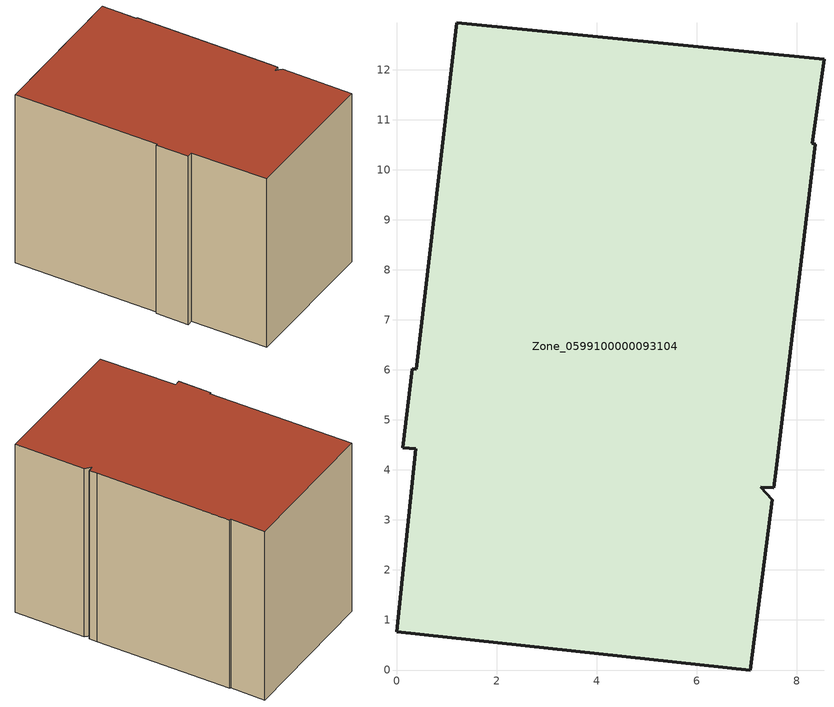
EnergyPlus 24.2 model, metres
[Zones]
Zone_0599100000093104
 floor ground (C_G): 7.29,3.65 7.51,3.4 7.08,0 0,0.76 0.38,4.42 0.12,4.45 0.32,6.02 0.4,6.01 1.2,12.93 8.55,12.21 8.31,10.53 8.37,10.51 7.59,4.03 7.54,3.65 z0.29
 wall outside (C_F): 7.51,3.4 7.29,3.65 7.54,3.65 7.59,4.03 8.37,10.51 8.31,10.53 8.55,12.21 1.2,12.93 0.4,6.01 0.32,6.02 0.12,4.45 0.38,4.42 0,0.76 7.08,0 7.51,3.4 z0.29:9.02
 roof outside (C_R): 8.55,12.21 1.2,12.93 0.4,6.01 0.32,6.02 0.12,4.45 0.38,4.42 0,0.76 7.08,0 7.51,3.4 7.29,3.65 7.54,3.65 7.59,4.03 8.37,10.51 8.31,10.53 z9.02
[BUILDING]
Pand.0599100000093104: North Axis=0; Terrain=City; Loads Convergence Tolerance Value=0.04; Temperature Convergence Tolerance Value=0.4; Solar Distribution=FullExterior; Maximum Number of Warmup Days=25; Minimum Number of Warmup Days=1
[Site:Location]
Rotterdam.The.Hague.AP_ZH_NLD Design_Conditions: Latitude=51.96; Longitude=4.45; Time Zone=1; Elevation=-4.5
[SITE:GROUNDTEMPERATURE:BUILDINGSURFACE]
18, 18, 18, 18, 18, 18, 18, 18, 18, 18, 18, 18
[MATERIAL] Thermal Absorptance=0.9; Solar Absorptance=0.7; Visible Absorptance=0.7
Name | Roughness | Thickness | Conductivity | Density | Specific Heat
G.D.1965 | MediumSmooth | 0.15 | 1 | 540 | 1210
F.D.1965 | Rough | 0.3 | 0.857143 | 1920 | 840
R.D.1965 | MediumRough | 0.2 | 0.08 | 1500 | 1000
[CONSTRUCTION]
C_G: G.D.1965
C_F: F.D.1965
C_R: R.D.1965
[ZONE]
Zone_0599100000093104: Type=1; Multiplier=1; Ceiling Height=Autocalculate; Volume=Autocalculate; Floor Area=autocalculate; Part of Total Floor Area=Yes
[ZONEINFILTRATION:DESIGNFLOWRATE]
Infil_Zone_0599100000093104: Zone or ZoneList or Space or SpaceList=Zone_0599100000093104; Schedule=AlwaysOn; Design Flow Rate Calculation Method=Flow/Area; Flow Rate per Floor Area=0.0042; Constant Term Coefficient=1; Temperature Term Coefficient=0; Velocity Term Coefficient=0; Velocity Squared Term Coefficient=0
[HVACTEMPLATE:ZONE:IDEALLOADSAIRSYSTEM]
Zone_0599100000093104: Maximum Heating Supply Air Temperature=50; Minimum Cooling Supply Air Temperature=13; Maximum Heating Supply Air Humidity Ratio=0.0156; Minimum Cooling Supply Air Humidity Ratio=0.0077; Heating Limit=NoLimit; Cooling Limit=NoLimit; Dehumidification Control Type=ConstantSensibleHeatRatio; Cooling Sensible Heat Ratio=0.7; Dehumidification Setpoint=60; Humidification Control Type=None; Humidification Setpoint=30; Outdoor Air Method=None; Outdoor Air Flow Rate per Person=0.00944; Outdoor Air Flow Rate per Zone Floor Area=0; Outdoor Air Flow Rate per Zone=0; Demand Controlled Ventilation Type=None; Outdoor Air Economizer Type=NoEconomizer; Heat Recovery Type=None; Sensible Heat Recovery Effectiveness=0.7; Latent Heat Recovery Effectiveness=0.65
[ZONECONTROL:THERMOSTAT]
ThermostatControl_Zone_0599100000093104: Zone or ZoneList=Zone_0599100000093104; Control Type Schedule=DualSetpointControlType; Control 1=Thermostat_Zone_0599100000093104; Temperature Difference Between Cutout And Setpoint=0
[THERMOSTATSETPOINT:DUALSETPOINT]
Thermostat_Zone_0599100000093104: Heating Setpoint Temperature Schedule=HeatingSetpoint_Zone_0599100000093104; Cooling Setpoint Temperature Schedule=CoolingSetpoint_Zone_0599100000093104
[SCHEDULE:COMPACT]
HeatingSetpoint_Zone_0599100000093104: Through: 12/31, For: AllDays, Until: 24:00, 21
CoolingSetpoint_Zone_0599100000093104: Through: 12/31, For: AllDays, Until: 24:00, 24
DualSetpointControlType: Through: 12/31, For: AllDays, Until: 24:00, 4
AlwaysOn: Through: 12/31, For: AllDays, Until: 24:00, 1
